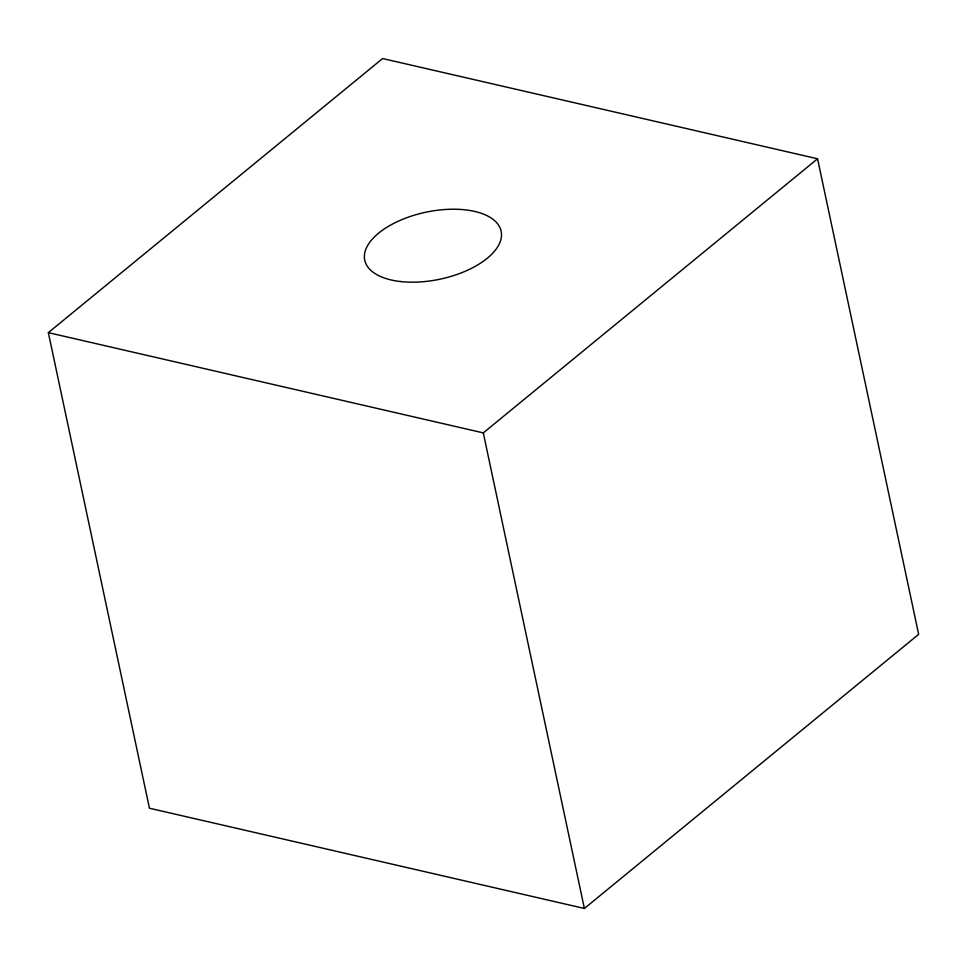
<?xml version="1.0" encoding="UTF-8"?>
<svg xmlns="http://www.w3.org/2000/svg" width="967" height="967" viewBox="0 0 967 967"><rect width="100%" height="100%" fill="white"/><g stroke="black" fill="none" stroke-linecap="round" stroke-linejoin="round"><path stroke-width="1.45" d="M48.35 332.648L382.618 58.54L817.562 158.781L918.65 634.352L584.382 908.46L149.438 808.219L48.35 332.648L483.295 432.89L817.562 158.781M483.295 432.89L584.382 908.46M400.193 281.506A69.721 34.232 -12 0 0 501.486 233.869A69.721 34.232 -12 0 0 397.135 221.733A69.721 34.232 -12 0 0 400.193 281.506"/></g></svg>
